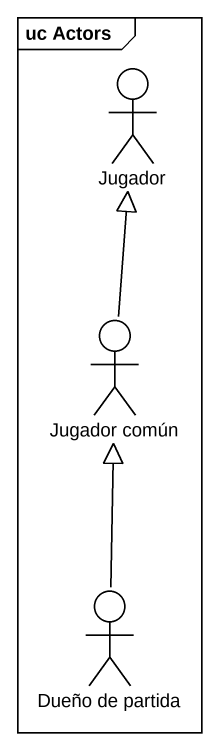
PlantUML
@startuml
mainframe uc Actors
actor Jugador
actor "Jugador común" as Jugador_común
actor "Dueño de partida" as Dueño_de_partida
Jugador_común -up-|> Jugador
Dueño_de_partida -up-|> Jugador_común
@enduml
